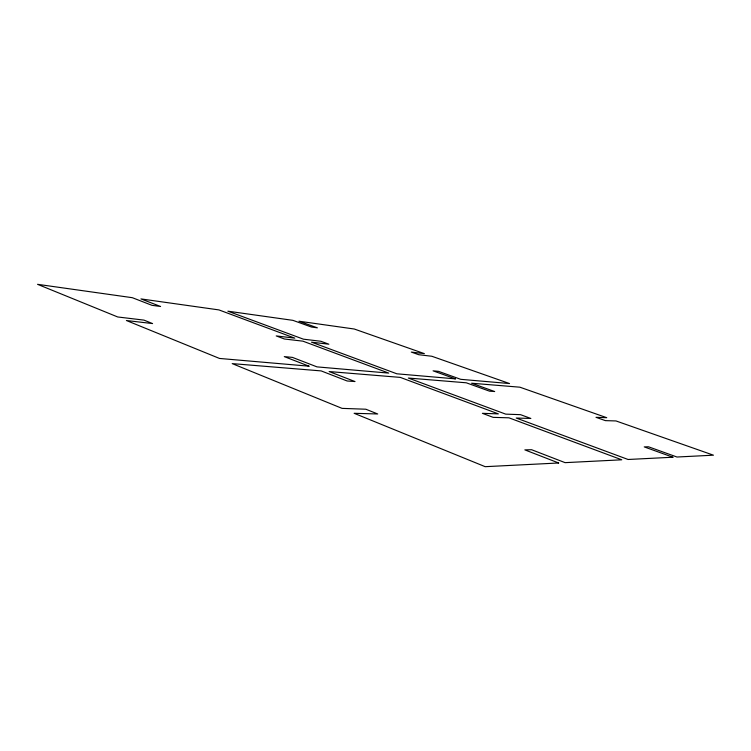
<?xml version="1.0" encoding="UTF-8"?>
<svg xmlns="http://www.w3.org/2000/svg" width="751" height="751" viewBox="0 0 751 751"><rect width="100%" height="100%" fill="white"/><g stroke="black" fill="none" stroke-linecap="round" stroke-linejoin="round"><path stroke-width="1.13" d="M558.65 462.982L485.184 466.681L354.125 413.294L377.715 413.979L365.85 409.22L342.071 408.375L232.209 363.615L321.156 370.91L347.159 380.992L355.007 381.546L329.126 371.557L400.264 377.387L498.354 413.876L482.395 413.322L493.154 417.359L508.934 417.819L621.772 459.8L565.099 462.654L531.567 449.708L524.846 449.877L558.65 462.982M672.896 457.228L628.08 459.481L516.228 418.035L530.854 418.457L520.518 414.665L505.723 414.139L408.328 378.044L466.268 382.794L489.492 391.158L494.684 391.534L471.581 383.226L519.87 387.187L606.733 417.697L596.003 417.321L605.409 420.635L615.998 420.945L713.45 455.181L676.961 457.021L648.479 446.789L644.227 446.892L672.896 457.228M308.99 366.188L219.499 358.443L126.403 320.517L152.584 323.578L143.957 320.114L117.71 316.969L37.55 284.319L132.298 297.687L152.002 305.328L160.592 306.492L140.935 298.907L218.926 309.91L294.814 338.147L276.218 335.922L284.422 339.001L302.935 341.17L388.727 373.097L317.016 366.882L292.421 357.392L284.282 356.612L308.99 366.188M455.35 378.861L396.857 373.801L311.524 342.174L328.854 344.202L320.855 341.264L303.442 339.18L227.872 311.177L292.937 320.358L311.412 327.014L317.382 327.83L298.964 321.212L354.275 329.013L424.381 353.637L411.285 352.078L418.805 354.725L431.816 356.256L509.525 383.554L460.72 379.321L438.546 371.36L433.074 370.834L455.35 378.861"/></g></svg>
